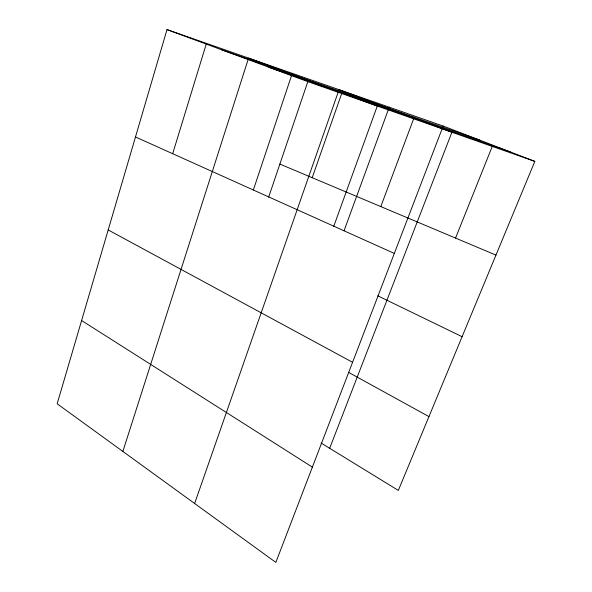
<?xml version="1.0" encoding="UTF-8"?>
<svg xmlns="http://www.w3.org/2000/svg" width="592" height="592" viewBox="0 0 592 592"><rect width="100%" height="100%" fill="white"/><g stroke="black" fill="none" stroke-linecap="round" stroke-linejoin="round"><path stroke-width="0.89" d="M443.179 126.037L166.996 29.6L57.165 403.781L275.842 562.4L443.179 126.037L534.835 161.379L398.327 490.405L321.108 443.038M172.679 153.705L206.453 43.379M122.862 451.437L248.573 58.083L377.282 106.035L333.651 226.603M253.346 189.995L292.27 73.341M268.65 197.158L307.818 81.629L166.996 29.6M194.635 503.496L339.046 89.673L451.911 132.245L329.677 448.292M312.206 177.696L341.68 93.521M344.041 230.799L389.218 107.196M380.811 206.593L413.638 118.8M455.551 238.08L492.255 146.416M221.756 49.832L479.927 140.208M268.946 67.266L510.452 151.974M307.818 81.629L534.835 161.379M279.868 164.08L495.955 255.1M135.479 136.967L394.331 253.428M377.814 295.815L462.1 336.7M108.188 229.94L352.573 362.304M348.481 372.316L428.948 416.605M81.6 320.524L312.376 467.125"/></g></svg>
